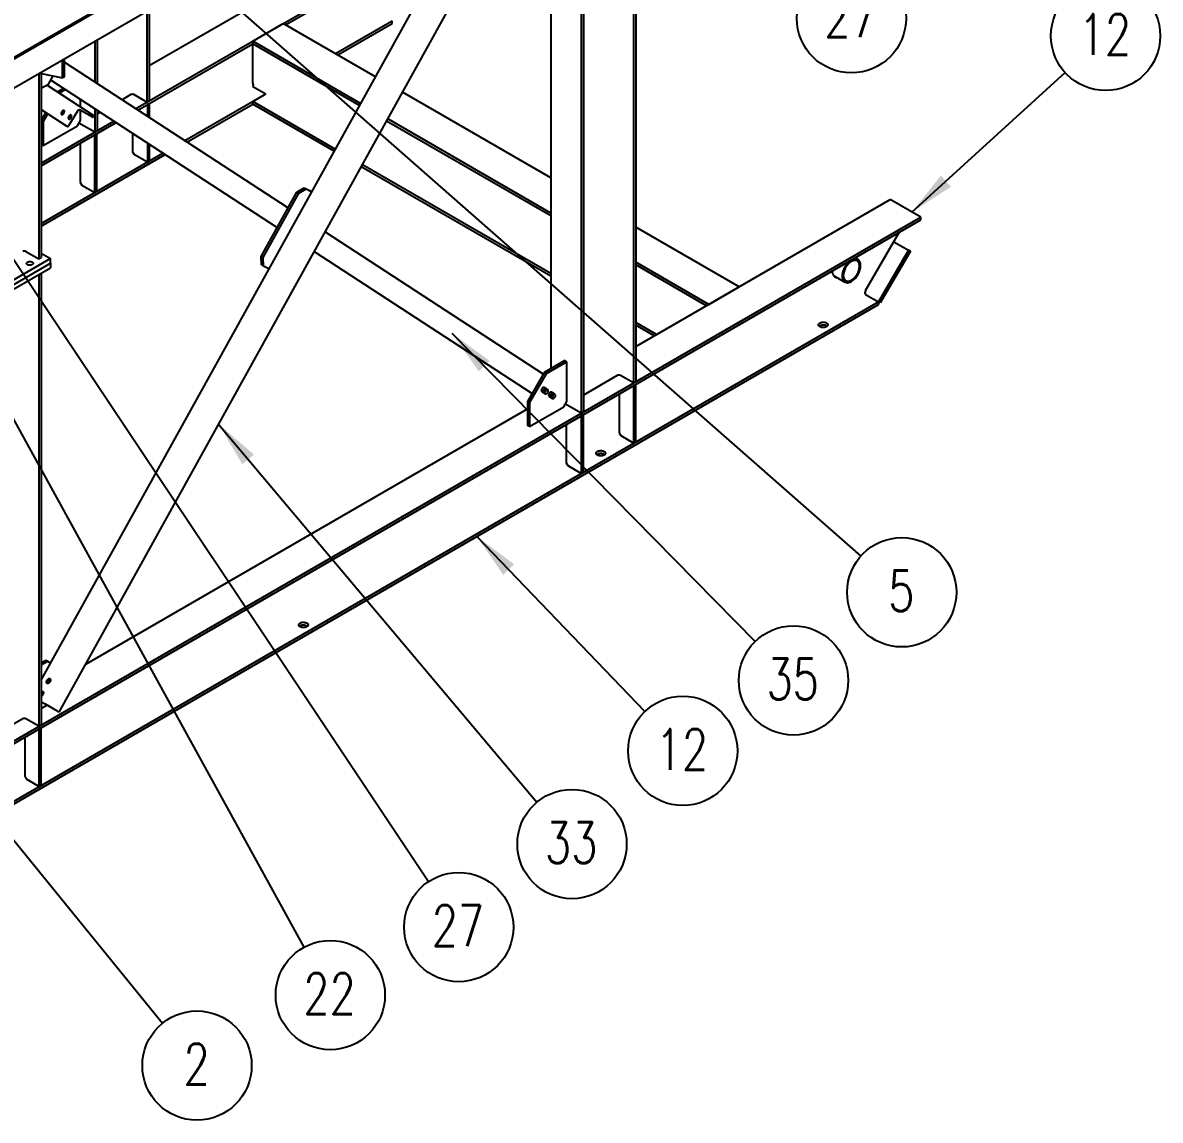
# Model space of a CAD drawing. Header units: millimetres. Extents: x 0 to 55611, y 0 to 32827.
# Drawn here: x 34151 to 37246, y 7395 to 10381 of the extents above; entities that cross this region are included whole.
import ezdxf

# ---------------------------------------------------------------- set-up
doc = ezdxf.new("R2010")
doc.units = ezdxf.units.MM
doc.header["$LTSCALE"] = 10
doc.linetypes.add('SLD-Continua', pattern=[0])
doc.layers.add('FIMSA-ACOTACIONES', color=7, linetype='SLD-Continua')
doc.layers.add('STRUC', color=5, linetype='SLD-Continua')
doc.styles.add('1', font='romans.shx', dxfattribs={"height": 125})
doc.styles.add('SLDTEXTSTYLE18', font='romans.shx', dxfattribs={"width": 0.75})
doc.dimstyles.new('50', dxfattribs={"dimscale": 0, "dimtxt": 125, "dimasz": 125, "dimexe": 125, "dimexo": 125, "dimgap": 50, "dimtad": 1, "dimdec": 0, "dimlfac": 49.861111, "dimzin": 1, "dimtxsty": '1', "dimcen": 2.5, "dimclrd": 1, "dimclre": 1, "dimadec": 0, "dimazin": 0, "dimtfac": 1, "dimtdec": 0, "dimtmove": 0, "dimatfit": 3, "dimfxl": 1, "dimtzin": 1, "dimarcsym": 0})

# ---------------------------------------------------------------- blocks, each defined once
blk = doc.blocks.new('SW_NOTE_0_48')
at = {"layer": 'FIMSA-ACOTACIONES', "color": 0}
blk.add_circle((95.8, -113.7), 148.7, dxfattribs=at)
at = {"layer": 'FIMSA-ACOTACIONES', "color": 0, "insert": (93.5, -54.3), "char_height": 111.12, "attachment_point": 2, "style": 'SLDTEXTSTYLE18'}
blk.add_mtext('33', dxfattribs=at)
blk = doc.blocks.new('SW_NOTE_0_49')
at = {"layer": 'FIMSA-ACOTACIONES', "color": 0}
blk.add_circle((104.3, -106), 148.7, dxfattribs=at)
at = {"layer": 'FIMSA-ACOTACIONES', "color": 0, "insert": (102.1, -46.5), "char_height": 111.12, "attachment_point": 2, "style": 'SLDTEXTSTYLE18'}
blk.add_mtext('35', dxfattribs=at)
blk = doc.blocks.new('SW_NOTE_0_50')
at = {"layer": 'FIMSA-ACOTACIONES', "color": 0}
blk.add_circle((103, -107.2), 148.7, dxfattribs=at)
at = {"layer": 'FIMSA-ACOTACIONES', "color": 0, "insert": (100.8, -47.8), "char_height": 111.12, "attachment_point": 2, "style": 'SLDTEXTSTYLE18'}
blk.add_mtext('12', dxfattribs=at)
blk = doc.blocks.new('SW_NOTE_0_58')
at = {"layer": 'FIMSA-ACOTACIONES', "color": 0}
blk.add_circle((110, 100), 148.7, dxfattribs=at)
at = {"layer": 'FIMSA-ACOTACIONES', "color": 0, "insert": (107.8, 159.5), "char_height": 111.12, "attachment_point": 2, "style": 'SLDTEXTSTYLE18'}
blk.add_mtext('12', dxfattribs=at)
blk = doc.blocks.new('SW_NOTE_0_59')
at = {"layer": 'FIMSA-ACOTACIONES', "color": 0}
blk.add_circle((82.5, -123.7), 148.7, dxfattribs=at)
at = {"layer": 'FIMSA-ACOTACIONES', "color": 0, "insert": (80.3, -64.2), "char_height": 111.12, "attachment_point": 2, "style": 'SLDTEXTSTYLE18'}
blk.add_mtext('27', dxfattribs=at)
blk = doc.blocks.new('SW_NOTE_0_60')
at = {"layer": 'FIMSA-ACOTACIONES', "color": 0}
blk.add_circle((71.7, -130.2), 148.7, dxfattribs=at)
at = {"layer": 'FIMSA-ACOTACIONES', "color": 0, "insert": (69.5, -70.8), "char_height": 111.12, "attachment_point": 2, "style": 'SLDTEXTSTYLE18'}
blk.add_mtext('22', dxfattribs=at)
blk = doc.blocks.new('SW_NOTE_0_61')
at = {"layer": 'FIMSA-ACOTACIONES', "color": 0}
blk.add_circle((93.9, -115.3), 148.7, dxfattribs=at)
at = {"layer": 'FIMSA-ACOTACIONES', "color": 0, "insert": (92.7, -55.8), "char_height": 111.1, "attachment_point": 2, "style": 'SLDTEXTSTYLE18'}
blk.add_mtext('2', dxfattribs=at)
blk = doc.blocks.new('SW_NOTE_0_74')
at = {"layer": 'FIMSA-ACOTACIONES', "color": 0}
blk.add_circle((111.7, -98.2), 148.7, dxfattribs=at)
at = {"layer": 'FIMSA-ACOTACIONES', "color": 0, "insert": (110.6, -38.7), "char_height": 111.1, "attachment_point": 2, "style": 'SLDTEXTSTYLE18'}
blk.add_mtext('5', dxfattribs=at)
blk = doc.blocks.new('SW_NOTE_0_76')
at = {"layer": 'FIMSA-ACOTACIONES', "color": 0}
blk.add_circle((123.3, -83.1), 148.7, dxfattribs=at)
at = {"layer": 'FIMSA-ACOTACIONES', "color": 0, "insert": (121.1, -23.6), "char_height": 111.12, "attachment_point": 2, "style": 'SLDTEXTSTYLE18'}
blk.add_mtext('27', dxfattribs=at)

msp = doc.modelspace()

# ---------------------------------------------------------------- linework, layer by layer
at = {"layer": 'STRUC', "linetype": 'SLD-Continua', "lineweight": 25}
for p, q in [((34201, 8592), (35570.6, 11064.8)), ((34249.9, 8505), (35657, 11045.5)), ((34495.1, 10264.1), (35187.7, 10663.9)), ((35812.5, 10629.6), (35812.5, 9400.6)), ((35818.8, 10633.3), (35818.8, 9404.2)), ((34458.1, 10147), (35270.6, 10616)), ((34865.8, 10375.1), (35270.6, 10608.7)), ((35587.5, 10600.6), (35587.5, 9439.2)), ((33584.2, 9973.5), (34582.1, 10549.6)), ((33584.2, 9969.3), (34582.1, 10545.4)), ((35670.4, 10552.8), (35670.4, 9318.5)), ((35676.7, 10551.3), (35676.7, 9322.2)), ((33600.6, 9899.5), (34538.8, 10441.1)), ((34488.8, 10412.2), (34488.8, 10164.7)), ((34495.1, 10415.9), (34495.1, 10168.4)), ((34776.6, 10330.9), (34859.5, 10378.7)), ((35110.4, 10233.9), (34859.5, 10378.7)), ((35001.6, 10296.7), (35155.6, 10385.6)), ((35007.9, 10293), (35155.6, 10378.3)), ((35155.6, 10378.3), (35155.6, 10385.6)), ((34346.7, 10330.2), (34346.7, 10219.5)), ((34353, 10333.8), (34353, 10215.4)), ((34464.1, 10143.1), (34776.6, 10323.6)), ((35070.2, 10161.4), (34776.6, 10330.9)), ((34776.6, 10323.6), (34776.6, 10330.9)), ((35067.1, 10155.8), (34776.6, 10323.6)), ((34776.6, 10217.4), (34776.6, 10323.6)), ((34259.1, 10276), (34256, 10277.8)), ((34264.5, 10279.1), (34259.1, 10276)), ((34264.5, 10279.1), (34261.4, 10280.9)), ((34263.8, 10282.3), (34263.8, 10279.5)), ((34264.5, 10233.5), (34264.5, 10279.1)), ((34259.1, 10230.4), (34259.1, 10276)), ((34264.5, 10273), (34872.9, 9877)), ((34194.7, 10242.4), (34194.7, 9738)), ((34197.3, 10243.9), (34259.1, 10230.4)), ((34201, 10243.1), (34201, 9741.7)), ((34232.9, 10236.1), (34218.8, 10211.6)), ((34226.5, 10225.1), (34843.3, 9823.6)), ((34226.5, 10225), (34843.2, 9823.5)), ((34264.5, 10233.5), (34259.1, 10230.4)), ((34218.8, 10211.6), (34201, 10201.4)), ((34216.8, 10210.5), (34344.9, 10127.1)), ((34246, 10193.1), (34245.3, 10191.9)), ((34261.6, 10202.1), (34246, 10193.1)), ((34246, 10193.1), (34251.4, 10190)), ((34251.4, 10190), (34250.5, 10188.5)), ((34266.7, 10198.8), (34251.4, 10190)), ((34444.9, 10185.1), (34420.9, 10171.2)), ((34488.8, 10164.7), (34453.5, 10185.1)), ((34591.7, 10060), (34811.9, 10187.1)), ((34776.6, 10207.5), (34811.9, 10187.1)), ((34776.6, 10166.8), (34811.9, 10187.1)), ((35587.5, 9958.4), (35184, 10191.4)), ((34308, 10151.1), (34308, 10171.9)), ((34488.8, 10164.7), (34495.1, 10168.4)), ((34489.8, 10158), (34495.1, 10161.1)), ((34489.8, 10158), (34489.8, 10126.4)), ((34495.1, 10161.1), (34495.1, 10122.9)), ((34597.7, 10056.2), (34776.6, 10159.5)), ((35001.3, 10037), (34776.6, 10166.8)), ((34776.6, 10159.5), (34776.6, 10166.8)), ((34998.2, 10031.5), (34776.6, 10159.5)), ((34201, 10144.9), (34270.4, 10099.7)), ((34213.5, 10136.8), (34201, 10115.1)), ((34218.7, 10133.4), (34206.1, 10111.6)), ((34299.5, 10140.1), (34275.3, 10099.8)), ((34340.5, 10123.7), (34307.2, 10142.9)), ((34308, 10114.9), (34308, 10142.5)), ((34344.9, 10127.1), (34343.6, 10124.9)), ((34346.7, 10146.7), (34346.7, 10082.7)), ((34353, 10142.6), (34353, 10086.3)), ((34361.6, 10137), (34353, 10132)), ((34201, 10114.6), (34206.1, 10111.6)), ((34201, 9998.6), (34398.8, 10112.8)), ((34201, 9991.3), (34404.8, 10108.9)), ((34206.1, 10111.6), (34206.1, 10046.3)), ((34206.1, 10046.3), (34299.5, 10100.2)), ((34272.2, 10098.7), (34270.4, 10099.7)), ((34299.5, 10100.2), (34308, 10114.9)), ((34346.7, 10082.7), (34303.7, 10107.5)), ((35587.5, 9855.4), (35140.7, 10113.3)), ((35587.5, 9862.7), (35143.8, 10118.9)), ((34346.7, 10082.7), (34353, 10086.3)), ((34352.1, 10078.5), (34346.7, 10075.4)), ((34346.7, 9918.6), (34346.7, 10075.4)), ((34352.1, 9921.7), (34352.1, 10078.5)), ((34450.2, 10029), (34450.2, 10079.4)), ((34201, 10049.3), (34206.1, 10046.3)), ((34307.1, 10052.5), (34307.1, 9946.4)), ((34489.8, 10053.6), (34489.8, 10001.2)), ((34495.1, 10050.1), (34495.1, 10004.3)), ((34201, 9834.5), (34532.4, 10025.8)), ((34201, 9827.2), (34538.4, 10021.9)), ((34454.5, 10021.5), (34450.2, 10029)), ((34489.8, 10001.2), (34454.5, 10021.5)), ((34489.8, 10001.2), (34495.1, 10004.3)), ((35587.5, 9691.3), (35071.9, 9989)), ((35587.5, 9698.6), (35074.9, 9994.5)), ((34307.1, 9946.4), (34311.4, 9939)), ((34311.4, 9939), (34346.7, 9918.6)), ((34352.1, 9921.7), (34346.7, 9918.6)), ((34799.6, 9744.8), (34896.5, 9919.7)), ((34805, 9741.7), (34901.9, 9916.6)), ((34896.5, 9919.7), (34916.5, 9931.9)), ((34896.5, 9919.7), (34901.9, 9916.6)), ((34901.9, 9916.6), (34921.9, 9928.8)), ((34916.5, 9931.9), (34921.9, 9928.8)), ((34916.5, 9931.9), (34937.3, 9921.4)), ((34921.9, 9928.8), (34937.1, 9921.1)), ((35818.8, 9499.9), (36511.4, 9899.7)), ((36594.3, 9851.9), (36511.4, 9899.7)), ((33277.1, 7936.9), (36594.3, 9851.9)), ((33277.1, 7929.6), (36594.3, 9844.6)), ((36594.3, 9844.6), (36594.3, 9851.9)), ((36100.3, 9662.4), (35818.8, 9824.9)), ((34973.5, 9811.5), (35567.4, 9425)), ((36444.1, 9651.8), (36536.9, 9811.5)), ((36521.4, 9784.8), (36561, 9762)), ((34159.4, 9758.4), (34194.7, 9738)), ((34201, 9753.9), (34226.7, 9739.1)), ((34943.9, 9758), (35536.8, 9372)), ((34944, 9758.1), (35536.9, 9372.1)), ((36561, 9762), (36479.3, 9621.4)), ((36566.1, 9759), (36484.4, 9618.4)), ((36566.1, 9759), (36561, 9762)), ((34226.7, 9739.1), (34057, 9641.1)), ((34057, 9628.7), (34226.7, 9726.6)), ((34194.7, 9738), (34201, 9741.7)), ((34226.7, 9726.6), (34226.7, 9739.1)), ((34226.7, 9726.6), (34226.7, 9714.2)), ((34799.6, 9744.8), (34805, 9741.7)), ((34800.2, 9722), (34799.6, 9744.8)), ((34800.2, 9722), (34805.6, 9718.9)), ((34805.6, 9718.9), (34805, 9741.7)), ((36017.4, 9614.6), (35818.8, 9729.2)), ((36011.1, 9610.9), (35818.8, 9721.9)), ((36423.5, 9736.8), (36415.6, 9741.4)), ((34057, 9616.2), (34226.7, 9714.2)), ((34194.7, 9695.7), (34194.7, 8466.6)), ((34201, 9699.3), (34201, 8470.3)), ((34820.8, 9711.2), (34805.6, 9718.9)), ((36356.8, 9693.2), (36388, 9675.2)), ((36017.4, 9614.6), (36100.3, 9662.4)), ((36444.1, 9641.8), (36479.3, 9621.4)), ((33392.1, 7839.2), (36479.3, 9621.4)), ((33392.1, 7831.9), (36479.3, 9614.1)), ((36479.3, 9621.4), (36479.3, 9614.1)), ((36484.4, 9618.4), (36479.3, 9621.4)), ((36484.4, 9618.4), (36479.3, 9621.4)), ((35875.3, 9532.5), (35818.8, 9565.1)), ((35868.9, 9528.9), (35818.8, 9557.8)), ((35626.3, 9461.6), (35569.7, 9428.9)), ((35631.7, 9458.5), (35575.1, 9425.8)), ((35631.7, 9458.5), (35626.3, 9461.6)), ((35631.7, 9350.7), (35631.7, 9458.5)), ((35569.7, 9428.9), (35524.5, 9350.6)), ((35575.1, 9425.8), (35529.8, 9347.5)), ((35575.1, 9425.8), (35569.7, 9428.9)), ((35768.6, 9420.9), (35676.7, 9367.9)), ((35812.5, 9400.6), (35777.3, 9420.9)), ((35574.1, 9385.2), (35568.5, 9388.9)), ((35579.5, 9382.1), (35569.7, 9388.5)), ((35812.5, 9400.6), (35818.8, 9404.2)), ((35813.5, 9393.8), (35818.8, 9396.9)), ((35813.5, 9237), (35813.5, 9393.8)), ((35818.8, 9240.1), (35818.8, 9396.9)), ((35529.8, 9347.5), (35524.5, 9350.6)), ((35524.5, 9350.6), (35524.5, 9285.2)), ((35563.1, 9377.6), (35573, 9371.2)), ((35582.8, 9364.8), (35592.7, 9358.4)), ((35586.2, 9365.6), (35587.5, 9366.4)), ((35587.5, 9369), (35587.5, 9366.4)), ((35589, 9365.6), (35587.5, 9366.4)), ((35593.8, 9372.4), (35588.2, 9376.1)), ((35599.2, 9369.3), (35589.4, 9375.7)), ((35623.2, 9336), (35631.7, 9350.7)), ((35773.9, 9371), (35773.9, 9264.8)), ((34322.5, 8636.1), (35524.5, 9330)), ((35529.8, 9347.5), (35529.8, 9282.1)), ((35529.8, 9282.1), (35623.2, 9336)), ((35670.4, 9318.5), (35627.4, 9343.4)), ((35670.4, 9318.5), (35676.7, 9322.2)), ((35630.8, 9182.3), (35630.8, 9288.4)), ((35675.8, 9314.3), (35670.4, 9311.2)), ((35670.4, 9311.2), (35670.4, 9154.4)), ((35675.8, 9314.3), (35675.8, 9157.6)), ((35529.8, 9282.1), (35524.5, 9285.2)), ((35773.9, 9264.8), (35778.2, 9257.4)), ((35778.2, 9257.4), (35813.5, 9237)), ((35813.5, 9237), (35818.8, 9240.1)), ((35635.1, 9174.8), (35630.8, 9182.3)), ((35670.4, 9154.4), (35635.1, 9174.8)), ((35675.8, 9157.6), (35670.4, 9154.4)), ((34213.4, 8646), (34201, 8638.8)), ((34218.8, 8642.9), (34201, 8632.6)), ((34218.8, 8642.9), (34213.4, 8646)), ((34226.6, 8638.3), (34218.8, 8642.9)), ((34220.9, 8590.7), (34222.6, 8593.8)), ((34201, 8554.7), (34201.2, 8555.2)), ((34201.2, 8555.2), (34203.3, 8558.8)), ((34204.5, 8530.8), (34201, 8532.6)), ((34201, 8515), (34216.7, 8524)), ((34245.5, 8507.4), (34212.3, 8526.6)), ((34150.8, 8487), (34058.9, 8433.9)), ((34194.7, 8466.6), (34159.4, 8487)), ((34249.9, 8505), (34248.6, 8505.7)), ((34194.7, 8466.6), (34201, 8470.3)), ((34195.6, 8459.8), (34201, 8463)), ((34195.6, 8303), (34195.6, 8459.8)), ((34201, 8306.2), (34201, 8463)), ((34156, 8437), (34156, 8330.9)), ((34156, 8330.9), (34160.3, 8323.4)), ((34160.3, 8323.4), (34195.6, 8303)), ((34195.6, 8303), (34201, 8306.2))]:
    msp.add_line(p, q, dxfattribs=at)
at = {"layer": 'STRUC', "linetype": 'SLD-Continua', "lineweight": 25, "flags": 128}
for points in [[(34263, 10142.1), (34262.2, 10142.4), (34261.4, 10142.5), (34260.4, 10142.2), (34259.5, 10141.7), (34258.5, 10141), (34257.6, 10140.1), (34256.8, 10139), (34256.1, 10137.8), (34255.6, 10136.5), (34255.3, 10135.3), (34255.2, 10134.1), (34255.3, 10133), (34255.6, 10132.2), (34256.1, 10131.5), (34256.8, 10131.1), (34257.6, 10130.9), (34258.5, 10131), (34259.4, 10131.3), (34260.4, 10132), (34261.3, 10132.8), (34262.2, 10133.8), (34262.9, 10135), (34263.5, 10136.2), (34263.9, 10137.5), (34264.2, 10138.7), (34264.2, 10139.8), (34264, 10140.8), (34263.6, 10141.6), (34263, 10142.1)], [(34255.3, 10133.2), (34255.8, 10133.4), (34256.8, 10134), (34257.8, 10134.9), (34258.6, 10135.9), (34259.4, 10137), (34259.9, 10138.3), (34260.4, 10139.5), (34260.6, 10140.7), (34260.6, 10141.9), (34260.5, 10142.2)], [(34282.3, 10129.5), (34281.6, 10129.8), (34280.8, 10129.8), (34279.8, 10129.6), (34278.8, 10129.1), (34277.9, 10128.4), (34277, 10127.4), (34276.2, 10126.4), (34275.5, 10125.2), (34275, 10123.9), (34274.7, 10122.7), (34274.6, 10121.5), (34274.7, 10120.4), (34275, 10119.5), (34275.5, 10118.9), (34276.2, 10118.4), (34277, 10118.3), (34277.9, 10118.4), (34278.8, 10118.7), (34279.8, 10119.4), (34280.7, 10120.2), (34281.6, 10121.2), (34282.3, 10122.4), (34282.9, 10123.6), (34283.3, 10124.8), (34283.5, 10126.1), (34283.5, 10127.2), (34283.3, 10128.2), (34282.9, 10128.9), (34282.3, 10129.5)], [(34274.7, 10120.6), (34275.2, 10120.8), (34276.2, 10121.4), (34277.1, 10122.3), (34278, 10123.3), (34278.7, 10124.4), (34279.3, 10125.7), (34279.7, 10126.9), (34279.9, 10128.1), (34279.9, 10129.3), (34279.9, 10129.6)], [(34307.2, 10142.9), (34306.3, 10143.3), (34305.3, 10143.5), (34304.2, 10143.4), (34303.1, 10143.2), (34302.1, 10142.7), (34301.1, 10142), (34300.2, 10141.1), (34299.5, 10140.1)], [(34176.5, 9722.4), (34175.2, 9721.8), (34173.9, 9721.3), (34172.3, 9721), (34170.8, 9720.9), (34169.2, 9720.9), (34167.6, 9721.1), (34166.1, 9721.4), (34164.8, 9721.9), (34163.6, 9722.5), (34162.6, 9723.3), (34161.9, 9724.1), (34161.5, 9725), (34161.3, 9725.9), (34161.4, 9726.8), (34161.8, 9727.7), (34162.4, 9728.5), (34163.3, 9729.3), (34164.5, 9729.9), (34165.8, 9730.5), (34167.2, 9730.9), (34168.8, 9731.1), (34170.4, 9731.1), (34172, 9731), (34173.5, 9730.8), (34174.9, 9730.4), (34176.2, 9729.8), (34177.2, 9729.1), (34178.1, 9728.3), (34178.7, 9727.5), (34179, 9726.6), (34179, 9725.7), (34178.8, 9724.8), (34178.3, 9723.9), (34177.5, 9723.1), (34176.5, 9722.4)], [(36405.8, 9735), (36403.5, 9733.6), (36401.3, 9732), (36399.1, 9730.1), (36396.9, 9728.1), (36394.9, 9725.8), (36392.9, 9723.5), (36391, 9720.9), (36389.2, 9718.3), (36387.6, 9715.6), (36386.1, 9712.7), (36384.8, 9709.9), (36383.6, 9707), (36382.6, 9704.1), (36381.8, 9701.2), (36381.2, 9698.3), (36380.8, 9695.5), (36380.6, 9692.8), (36380.6, 9690.2), (36380.8, 9687.7), (36381.2, 9685.4), (36381.8, 9683.2), (36382.6, 9681.2), (36383.6, 9679.4), (36384.8, 9677.9), (36386.1, 9676.5), (36387.6, 9675.4), (36389.2, 9674.6), (36391, 9674), (36392.9, 9673.6), (36394.9, 9673.5), (36396.9, 9673.7), (36399.1, 9674.1), (36401.3, 9674.8), (36403.5, 9675.8), (36405.8, 9677), (36408, 9678.4), (36410.3, 9680), (36412.5, 9681.9), (36414.6, 9683.9), (36416.7, 9686.1), (36418.7, 9688.5), (36420.5, 9691), (36422.3, 9693.7), (36423.9, 9696.4), (36425.4, 9699.2), (36426.7, 9702.1), (36427.9, 9705), (36428.9, 9707.9), (36429.7, 9710.8), (36430.3, 9713.7), (36430.7, 9716.5), (36430.9, 9719.2), (36430.9, 9721.8), (36430.7, 9724.3), (36430.3, 9726.6), (36429.7, 9728.8), (36428.9, 9730.7), (36427.9, 9732.5), (36426.7, 9734.1), (36425.4, 9735.4), (36423.9, 9736.5), (36422.3, 9737.4), (36420.5, 9738), (36418.7, 9738.4), (36416.7, 9738.4), (36414.6, 9738.3), (36412.5, 9737.8), (36410.3, 9737.1), (36408, 9736.2), (36405.8, 9735)], [(36405.8, 9731.4), (36403.7, 9730.1), (36401.6, 9728.6), (36399.6, 9726.8), (36397.6, 9724.9), (36395.7, 9722.8), (36393.8, 9720.5), (36392.1, 9718.1), (36390.6, 9715.6), (36389.1, 9713), (36387.8, 9710.4), (36386.7, 9707.7), (36385.7, 9705), (36384.9, 9702.3), (36384.3, 9699.6), (36383.9, 9697), (36383.7, 9694.5), (36383.7, 9692.1), (36383.9, 9689.8), (36384.3, 9687.6), (36384.9, 9685.6), (36385.7, 9683.8), (36386.7, 9682.2), (36387.8, 9680.9), (36389.1, 9679.7), (36390.6, 9678.8), (36392.1, 9678.1), (36393.8, 9677.7), (36395.7, 9677.5), (36397.6, 9677.6), (36399.6, 9678), (36401.6, 9678.6), (36403.7, 9679.4), (36405.8, 9680.5), (36407.9, 9681.9), (36409.9, 9683.4), (36412, 9685.2), (36414, 9687.1), (36415.9, 9689.2), (36417.7, 9691.5), (36419.4, 9693.8), (36421, 9696.3), (36422.4, 9698.9), (36423.7, 9701.6), (36424.9, 9704.3), (36425.8, 9707), (36426.6, 9709.7), (36427.2, 9712.4), (36427.6, 9715), (36427.8, 9717.5), (36427.8, 9719.9), (36427.6, 9722.2), (36427.2, 9724.4), (36426.6, 9726.3), (36425.8, 9728.1), (36424.9, 9729.7), (36423.7, 9731.1), (36422.4, 9732.3), (36421, 9733.2), (36419.4, 9733.9), (36417.7, 9734.3), (36415.9, 9734.4), (36414, 9734.3), (36412, 9734), (36409.9, 9733.4), (36407.9, 9732.5), (36405.8, 9731.4)], [(36353.3, 9705.5), (36353.4, 9703.6), (36353.7, 9701.2), (36354.2, 9698.9), (36354.9, 9696.8), (36355.7, 9694.9), (36356.8, 9693.2), (36358, 9691.7), (36359.4, 9690.4), (36360.9, 9689.3), (36362.6, 9688.5), (36364.4, 9688), (36366.3, 9687.7), (36366.4, 9687.7)], [(36319.8, 9553.7), (36318.6, 9554.5), (36317.6, 9555.5), (36316.8, 9556.5), (36316.4, 9557.5), (36316.1, 9558.6), (36316.2, 9559.7), (36316.6, 9560.8), (36317.2, 9561.8), (36318.1, 9562.8), (36319.2, 9563.7), (36320.5, 9564.4), (36322.1, 9565.1), (36323.8, 9565.6), (36325.5, 9566), (36327.4, 9566.2), (36329.3, 9566.2), (36331.2, 9566.1), (36333, 9565.8), (36334.8, 9565.4), (36336.4, 9564.8), (36337.8, 9564.1), (36339, 9563.2), (36340.1, 9562.3), (36340.8, 9561.3), (36341.3, 9560.2), (36341.5, 9559.2), (36341.4, 9558.1), (36341.1, 9557), (36340.5, 9555.9), (36339.6, 9555), (36338.5, 9554.1), (36337.1, 9553.3), (36335.6, 9552.7), (36333.9, 9552.2), (36332.1, 9551.8), (36330.3, 9551.6), (36328.4, 9551.6), (36326.5, 9551.7), (36324.6, 9552), (36322.9, 9552.4), (36321.3, 9553), (36319.8, 9553.7)], [(36317.8, 9555.2), (36318.1, 9555.5), (36319.2, 9556.4), (36320.5, 9557.1), (36322.1, 9557.8), (36323.8, 9558.3), (36325.5, 9558.7), (36327.4, 9558.9), (36329.3, 9558.9), (36331.2, 9558.8), (36333, 9558.5), (36334.8, 9558.1), (36336.4, 9557.5), (36337.8, 9556.8), (36339, 9555.9), (36339.8, 9555.2)], [(35569.7, 9388.5), (35568.9, 9388.8), (35568, 9388.8), (35567, 9388.6), (35566, 9388), (35565.1, 9387.2), (35564.1, 9386.2), (35563.3, 9385.1), (35562.7, 9383.8), (35562.2, 9382.5), (35562, 9381.3), (35561.9, 9380.1), (35562.1, 9379), (35562.5, 9378.2), (35563.1, 9377.6)], [(35574.3, 9385.1), (35573.7, 9385.3), (35572.8, 9385.4), (35571.9, 9385.1), (35570.9, 9384.6), (35570, 9383.9), (35569.1, 9383), (35568.3, 9381.9), (35567.6, 9380.7), (35567.1, 9379.4), (35566.8, 9378.2), (35566.7, 9377), (35566.8, 9376), (35567.1, 9375.1)], [(35566.8, 9376.1), (35567.3, 9376.3), (35568.3, 9376.9), (35569.2, 9377.8), (35570.1, 9378.8), (35570.8, 9379.9), (35571.4, 9381.2), (35571.8, 9382.4), (35572, 9383.6), (35572, 9384.8), (35572, 9385.2)], [(35568.7, 9374), (35569.2, 9374), (35570.2, 9374.3), (35571.2, 9374.8), (35572.2, 9375.6), (35573.1, 9376.6), (35573.9, 9377.8), (35574.6, 9379), (35575.1, 9380.3), (35575.3, 9381.6), (35575.3, 9382.8), (35575.1, 9383.8), (35574.7, 9384.6), (35574.1, 9385.2)], [(35573, 9371.2), (35573.7, 9370.9), (35574.6, 9370.9), (35575.6, 9371.2), (35576.6, 9371.7), (35577.6, 9372.5), (35578.5, 9373.5), (35579.3, 9374.7), (35580, 9375.9), (35580.4, 9377.2), (35580.7, 9378.5), (35580.7, 9379.7), (35580.5, 9380.7), (35580.1, 9381.5), (35579.5, 9382.1)], [(35589.4, 9375.7), (35588.6, 9376), (35587.7, 9376), (35586.7, 9375.8), (35585.7, 9375.2), (35584.7, 9374.4), (35583.8, 9373.4), (35583, 9372.3), (35582.4, 9371), (35581.9, 9369.7), (35581.6, 9368.4), (35581.6, 9367.3), (35581.8, 9366.2), (35582.2, 9365.4), (35582.8, 9364.8)], [(35593.8, 9372.4), (35593.1, 9372.7), (35592.2, 9372.7), (35591.3, 9372.5), (35590.3, 9372), (35589.4, 9371.3), (35588.5, 9370.4), (35587.7, 9369.3), (35587, 9368.1), (35586.5, 9366.8), (35586.2, 9365.6), (35586.1, 9364.4), (35586.2, 9363.3), (35586.5, 9362.5)], [(35586.1, 9363.5), (35586.7, 9363.7), (35587.7, 9364.3), (35588.6, 9365.2), (35589.5, 9366.2), (35590.2, 9367.3), (35590.8, 9368.6), (35591.2, 9369.8), (35591.4, 9371), (35591.4, 9372.2), (35591.4, 9372.5)], [(35588.4, 9361.2), (35589.3, 9361.3), (35590.3, 9361.6), (35591.3, 9362.3), (35592.2, 9363.1), (35593.1, 9364.1), (35593.8, 9365.3), (35594.4, 9366.5), (35594.8, 9367.7), (35595, 9369), (35595, 9370.1), (35594.8, 9371.1), (35594.4, 9371.9), (35593.8, 9372.4)], [(35588.4, 9361.2), (35588.9, 9361.2), (35589.9, 9361.5), (35590.9, 9362), (35591.9, 9362.8), (35592.8, 9363.8), (35593.6, 9365), (35594.3, 9366.2), (35594.7, 9367.5), (35595, 9368.8), (35595, 9370), (35594.8, 9371), (35594.4, 9371.8), (35593.8, 9372.4)], [(35592.7, 9358.4), (35593.4, 9358.1), (35594.3, 9358.1), (35595.3, 9358.4), (35596.3, 9358.9), (35597.3, 9359.7), (35598.2, 9360.7), (35599, 9361.9), (35599.7, 9363.1), (35600.1, 9364.4), (35600.4, 9365.7), (35600.4, 9366.9), (35600.2, 9367.9), (35599.8, 9368.7), (35599.2, 9369.3)], [(35714.6, 9204.3), (35713.3, 9205.1), (35712.3, 9206), (35711.6, 9207), (35711.1, 9208.1), (35710.9, 9209.2), (35710.9, 9210.3), (35711.3, 9211.4), (35711.9, 9212.4), (35712.8, 9213.4), (35713.9, 9214.2), (35715.3, 9215), (35716.8, 9215.7), (35718.5, 9216.2), (35720.3, 9216.5), (35722.1, 9216.7), (35724, 9216.8), (35725.9, 9216.7), (35727.7, 9216.4), (35729.5, 9215.9), (35731.1, 9215.4), (35732.5, 9214.6), (35733.8, 9213.8), (35734.8, 9212.9), (35735.5, 9211.9), (35736, 9210.8), (35736.2, 9209.7), (35736.2, 9208.6), (35735.8, 9207.6), (35735.2, 9206.5), (35734.3, 9205.6), (35733.2, 9204.7), (35731.8, 9203.9), (35730.3, 9203.3), (35728.6, 9202.7), (35726.8, 9202.4), (35725, 9202.2), (35723.1, 9202.1), (35721.2, 9202.3), (35719.4, 9202.5), (35717.6, 9203), (35716, 9203.6), (35714.6, 9204.3)], [(35712.5, 9205.8), (35712.8, 9206.1), (35713.9, 9206.9), (35715.3, 9207.7), (35716.8, 9208.4), (35718.5, 9208.9), (35720.3, 9209.2), (35722.1, 9209.4), (35724, 9209.5), (35725.9, 9209.4), (35727.7, 9209.1), (35729.5, 9208.6), (35731.1, 9208.1), (35732.5, 9207.3), (35733.8, 9206.5), (35734.6, 9205.8)], [(34905.6, 8737.3), (34904.4, 8738.1), (34903.4, 8739), (34902.6, 8740.1), (34902.1, 8741.1), (34901.9, 8742.2), (34902, 8743.3), (34902.3, 8744.4), (34903, 8745.4), (34903.9, 8746.4), (34905, 8747.3), (34906.3, 8748), (34907.9, 8748.7), (34909.5, 8749.2), (34911.3, 8749.6), (34913.2, 8749.8), (34915.1, 8749.8), (34917, 8749.7), (34918.8, 8749.4), (34920.5, 8749), (34922.2, 8748.4), (34923.6, 8747.7), (34924.8, 8746.8), (34925.8, 8745.9), (34926.6, 8744.9), (34927.1, 8743.8), (34927.3, 8742.7), (34927.2, 8741.7), (34926.9, 8740.6), (34926.3, 8739.5), (34925.4, 8738.6), (34924.2, 8737.7), (34922.9, 8736.9), (34921.4, 8736.3), (34919.7, 8735.8), (34917.9, 8735.4), (34916, 8735.2), (34914.1, 8735.1), (34912.3, 8735.3), (34910.4, 8735.6), (34908.7, 8736), (34907.1, 8736.6), (34905.6, 8737.3)], [(34903.6, 8738.8), (34903.9, 8739.1), (34905, 8740), (34906.3, 8740.7), (34907.9, 8741.4), (34909.5, 8741.9), (34911.3, 8742.3), (34913.2, 8742.5), (34915.1, 8742.5), (34917, 8742.4), (34918.8, 8742.1), (34920.5, 8741.7), (34922.2, 8741.1), (34923.6, 8740.4), (34924.8, 8739.5), (34925.6, 8738.8)], [(34224.8, 8587.7), (34224.1, 8586.5), (34223.1, 8585.3), (34222.1, 8584.4), (34221.1, 8583.6), (34220, 8583.1), (34219, 8582.8), (34218.1, 8582.8), (34217.2, 8583.1), (34216.5, 8583.6), (34216, 8584.3), (34215.7, 8585.3), (34215.5, 8586.4), (34215.6, 8587.7), (34215.9, 8589), (34216.4, 8590.4), (34217, 8591.7), (34217.8, 8593), (34218.7, 8594.1), (34219.7, 8595.1), (34220.8, 8595.9), (34221.8, 8596.4), (34222.8, 8596.7), (34223.8, 8596.7), (34224.6, 8596.4), (34225.3, 8595.9), (34225.8, 8595.1), (34226.2, 8594.2), (34226.3, 8593), (34226.2, 8591.8), (34226, 8590.4), (34225.5, 8589.1), (34224.8, 8587.7)], [(34215.5, 8586.6), (34216.3, 8586.6), (34217.3, 8587), (34218.3, 8587.6), (34219.3, 8588.5), (34220.1, 8589.5), (34220.9, 8590.7)], [(34201, 8560.6), (34201.4, 8560.9), (34202.4, 8561.4), (34203.5, 8561.7), (34204.4, 8561.7), (34205.2, 8561.4), (34205.9, 8560.9), (34206.5, 8560.1), (34206.8, 8559.2), (34206.9, 8558.1), (34206.9, 8556.8), (34206.6, 8555.5), (34206.1, 8554.1), (34205.5, 8552.8)], [(34201.9, 8554.8), (34201.1, 8553.6), (34201, 8553.4)]]:
    msp.add_lwpolyline(points, dxfattribs=at)
at = {"layer": 'STRUC', "linetype": 'SLD-Continua', "lineweight": 25}
for centre, radius, start, end in [((34449.2, 10176.8), 9.37, 62.6097, 117.3903), ((34341.4, 10125.9), 2.39, 246.4024, 333.8991), ((34273.1, 10100.9), 2.39, 246.4024, 333.8991), ((34155.1, 9750.1), 9.37, 62.6097, 117.3903), ((36363.8, 9703.5), 13.7, 250.3001, 265.1545), ((35772.9, 9412.6), 9.37, 62.6097, 117.3903), ((34212.8, 8593.8), 9.36, 288.4587, 334.5943), ((34213.7, 8594.7), 9.01, 327.2359, 12.1899), ((34196.3, 8557.4), 10.3, 297.2424, 333.1249), ((34194.3, 8559.7), 9.01, 327.2359, 12.1901), ((34112.3, 8353.4), 199.9, 59.9972, 62.5341), ((34155.1, 8478.6), 9.37, 62.6097, 117.3903), ((34285.5, 8576.6), 80, 239.9972, 242.5341)]:
    msp.add_arc(centre, radius, start, end, dxfattribs=at)
for centre, major_axis, ratio, start_param, end_param in [((34772.3, 10215), (-4.31, 7.47), 0.577335, 3.141552, 4.712348), ((36448.4, 9649.3), (4.36, 7.48), 0.574481, 1.573278, 3.144074)]:
    msp.add_ellipse(centre, major_axis=major_axis, ratio=ratio, start_param=start_param, end_param=end_param, dxfattribs=at)

# ---------------------------------------------------------------- block references
at = {"layer": 'FIMSA-ACOTACIONES'}
for name, p in [('SW_NOTE_0_76', (36282.4, 10476)), ('SW_NOTE_0_58', (36987.5, 10244.9)), ('SW_NOTE_0_74', (36431, 8929.4)), ('SW_NOTE_0_49', (36143.8, 8697.5)), ('SW_NOTE_0_50', (35843.8, 8507)), ('SW_NOTE_0_48', (35549.6, 8260)), ('SW_NOTE_0_59', (35254.7, 8044)), ('SW_NOTE_0_60', (34916.1, 7865.6)), ('SW_NOTE_0_61', (34531, 7658.9))]:
    msp.add_blockref(name, p, dxfattribs=at)

# ---------------------------------------------------------------- leaders
for points in [[(34103.2, 10975.2), (36431, 8929.4)], [(33581.8, 10288.3), (34916.1, 7865.6)], [(33803.8, 10218.8), (35254.7, 8044)], [(36570.5, 9865.6), (36987.5, 10244.9)], [(35318.5, 9535.8), (36143.8, 8697.5)], [(34683.8, 9288.3), (35549.6, 8260)], [(33388.5, 9062.7), (34531, 7658.9)], [(35386.4, 8983.2), (35843.8, 8507)]]:
    msp.add_leader(points, dimstyle='50', override={"dimscale": 1, "dimlfac": 1})

doc.saveas('drawing.dxf')
